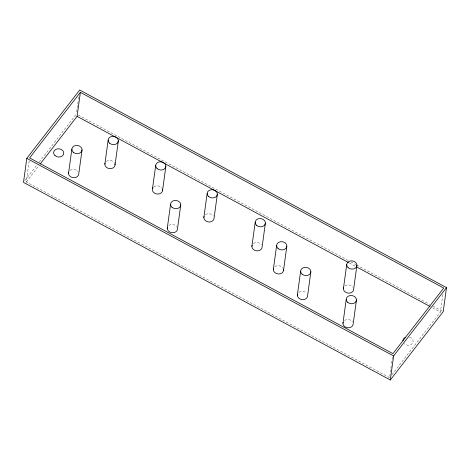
<?xml version="1.0" encoding="UTF-8"?>
<svg xmlns="http://www.w3.org/2000/svg" width="470" height="470" viewBox="0 0 470 470"><rect width="100%" height="100%" fill="white"/><g stroke="black" fill="none" stroke-linecap="round" stroke-linejoin="round"><path stroke-width="0.35" stroke-dasharray="2.35 1.76" d="M389.624 377.674L26.302 181.961L29.21 160.752M76.681 111.931L78.331 99.91M78.425 99.205L78.719 97.084M389.818 376.264L391.463 364.244M391.563 363.539L392.045 360.002M392.145 359.297L392.432 357.177M391.874 374.772L440.402 312.074L442.922 293.697M24.845 180.65L36.948 165.011M39.186 162.115L76.393 114.051M26.302 181.961L38.887 165.704M78.331 115.091L348.276 260.509M350.861 261.902L356.025 264.68M356.671 265.033L429.645 304.343M432.876 306.082L442.564 311.299M349.251 262.971L355.714 266.455M432.647 307.897L440.402 312.074M409.452 337.202A5.123 4.13 7.8 0 1 412.396 343.464A5.123 4.13 7.8 0 1 404.341 343.805M298.932 292.328A5.123 4.13 7.8 0 1 306.152 292.792M344.986 285.86A5.123 4.13 7.8 0 1 352.994 287.229M153.943 186.772A5.123 4.13 7.8 0 1 161.95 188.147M168.847 225.436A5.123 4.13 7.8 0 1 176.855 226.81M253.465 243.566A5.123 4.13 7.8 0 1 261.473 244.935M70.124 170.416A5.123 4.13 7.8 0 1 78.132 171.791M106.42 161.363A5.123 4.13 7.8 0 1 114.427 162.738M205.425 214.696A5.123 4.13 7.8 0 1 213.433 216.071M274.921 266.684A5.123 4.13 7.8 0 1 282.928 268.059M344.522 320.499A5.123 4.13 7.8 0 1 352.529 321.868"/><path stroke-width="0.7" d="M26.79 158.355L23.5 182.383L390.317 379.983L443.21 311.645L446.5 287.617L79.683 90.017L26.79 158.355L393.607 355.949L390.317 379.983M68.555 173.242L71.845 149.207M40.232 163.959L77.08 116.354L80.376 92.326L443.698 288.039L392.92 353.646L29.598 157.926L80.376 92.326M82.056 149.865L78.76 173.9A5.123 4.13 7.8 0 1 72.885 177.631A5.123 4.13 7.8 0 1 68.755 172.184M104.851 164.189L108.141 140.16M115.056 164.847L118.352 140.818M155.664 165.569L152.374 189.604A5.123 4.13 7.8 0 0 158.037 194.075A5.123 4.13 7.8 0 0 162.438 189.181M162.585 190.262L165.875 166.227M167.273 228.261L170.569 204.233M180.774 204.891L177.484 228.919A5.123 4.13 7.8 0 1 171.609 232.65A5.123 4.13 7.8 0 1 167.479 227.204M203.857 217.522L207.147 193.493M217.357 194.151L214.062 218.18A5.123 4.13 7.8 0 1 208.187 221.911A5.123 4.13 7.8 0 1 204.056 216.464M251.891 246.392L255.187 222.357M265.391 223.015L262.101 247.05A5.123 4.13 7.8 0 1 256.226 250.774A5.123 4.13 7.8 0 1 252.096 245.334M273.346 269.51L276.642 245.475M283.557 270.168L286.847 246.133M297.363 295.154L300.653 271.12M310.864 271.778L307.574 295.812A5.123 4.13 7.8 0 1 301.693 299.543A5.123 4.13 7.8 0 1 297.563 294.097M343.417 288.686L346.707 264.651M342.953 323.325L346.243 299.29M356.918 265.309L353.628 289.344A5.123 4.13 7.8 0 1 347.747 293.068A5.123 4.13 7.8 0 1 343.617 287.628M356.454 299.948L353.164 323.983A5.123 4.13 7.8 0 1 347.283 327.707A5.123 4.13 7.8 0 1 343.153 322.267M393.607 355.949L446.5 287.617M77.08 116.354L348.605 262.624M356.36 266.801L430.062 306.499M402.925 340.779A5.123 4.13 7.8 0 1 405.569 337.366M152.574 188.546A5.123 4.13 7.8 0 1 153.108 187.577M114.909 163.766A5.123 4.13 7.8 0 1 109.845 168.654A5.123 4.13 7.8 0 1 105.051 163.131M283.41 269.087A5.123 4.13 7.8 0 1 278.346 273.975A5.123 4.13 7.8 0 1 273.552 268.452M54.996 155.611A5.123 4.13 7.8 0 0 63.585 154.307A5.123 4.13 7.8 0 0 57.463 148.843A5.123 4.13 7.8 0 0 54.996 155.611M157.086 168.589A5.123 4.13 7.8 0 0 165.675 167.285A5.123 4.13 7.8 0 0 159.553 161.821A5.123 4.13 7.8 0 0 157.086 168.589M171.985 207.252A5.123 4.13 7.8 0 0 180.574 205.948A5.123 4.13 7.8 0 0 174.452 200.479A5.123 4.13 7.8 0 0 171.985 207.252M256.602 225.377A5.123 4.13 7.8 0 0 265.192 224.072A5.123 4.13 7.8 0 0 259.07 218.609A5.123 4.13 7.8 0 0 256.602 225.377M302.075 274.139A5.123 4.13 7.8 0 0 310.664 272.841A5.123 4.13 7.8 0 0 304.542 267.371A5.123 4.13 7.8 0 0 302.075 274.139M348.129 267.671A5.123 4.13 7.8 0 0 356.718 266.367A5.123 4.13 7.8 0 0 350.596 260.903A5.123 4.13 7.8 0 0 348.129 267.671M109.563 143.18A5.123 4.13 7.8 0 0 118.146 141.875A5.123 4.13 7.8 0 0 112.03 136.406A5.123 4.13 7.8 0 0 109.563 143.18M73.267 152.227A5.123 4.13 7.8 0 0 81.856 150.929A5.123 4.13 7.8 0 0 75.735 145.459A5.123 4.13 7.8 0 0 73.267 152.227M208.568 196.513A5.123 4.13 7.8 0 0 217.152 195.209A5.123 4.13 7.8 0 0 211.03 189.739A5.123 4.13 7.8 0 0 208.568 196.513M278.058 248.495A5.123 4.13 7.8 0 0 286.647 247.197A5.123 4.13 7.8 0 0 280.525 241.727A5.123 4.13 7.8 0 0 278.058 248.495M347.665 302.31A5.123 4.13 7.8 0 0 356.254 301.006A5.123 4.13 7.8 0 0 350.132 295.542A5.123 4.13 7.8 0 0 347.665 302.31"/></g></svg>
